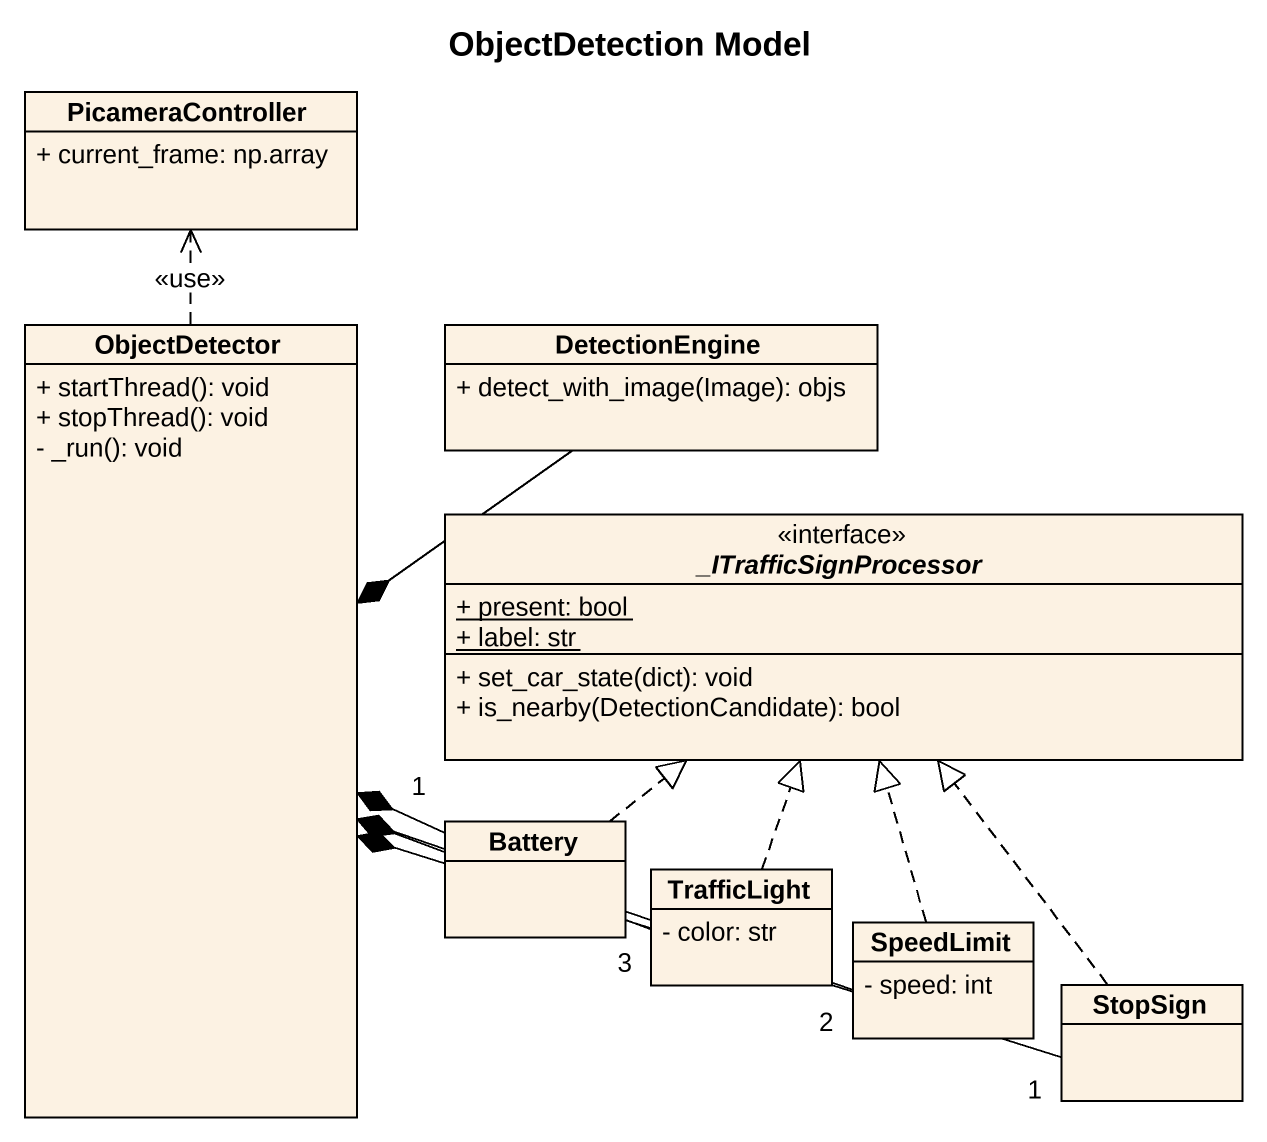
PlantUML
@startuml
title ObjectDetection Model
hide circle
hide empty members
skinparam classAttributeIconSize 0
class PicameraController {
  + current_frame: np.array
}
class ObjectDetector {
  + startThread(): void
  + stopThread(): void
  - _run(): void
}
class DetectionEngine {
  + detect_with_image(Image): objs
}
interface "_ITrafficSignProcessor" as ITrafficSignProcessor <<interface>> {
  {static} + present: bool
  {static} + label: str
  + set_car_state(dict): void
  + is_nearby(DetectionCandidate): bool
}
class Battery
class TrafficLight {
  - color: str
}
class SpeedLimit {
  - speed: int
}
class StopSign
ObjectDetector .up.> PicameraController : <<use>>
DetectionEngine --* ObjectDetector
Battery "1" -left-* ObjectDetector
Battery .up.|> ITrafficSignProcessor
TrafficLight "3" -left-* ObjectDetector
TrafficLight .up.|> ITrafficSignProcessor
SpeedLimit "2" -left-* ObjectDetector
SpeedLimit .up.|> ITrafficSignProcessor
StopSign "1" -left-* ObjectDetector
StopSign .up.|> ITrafficSignProcessor
@enduml
